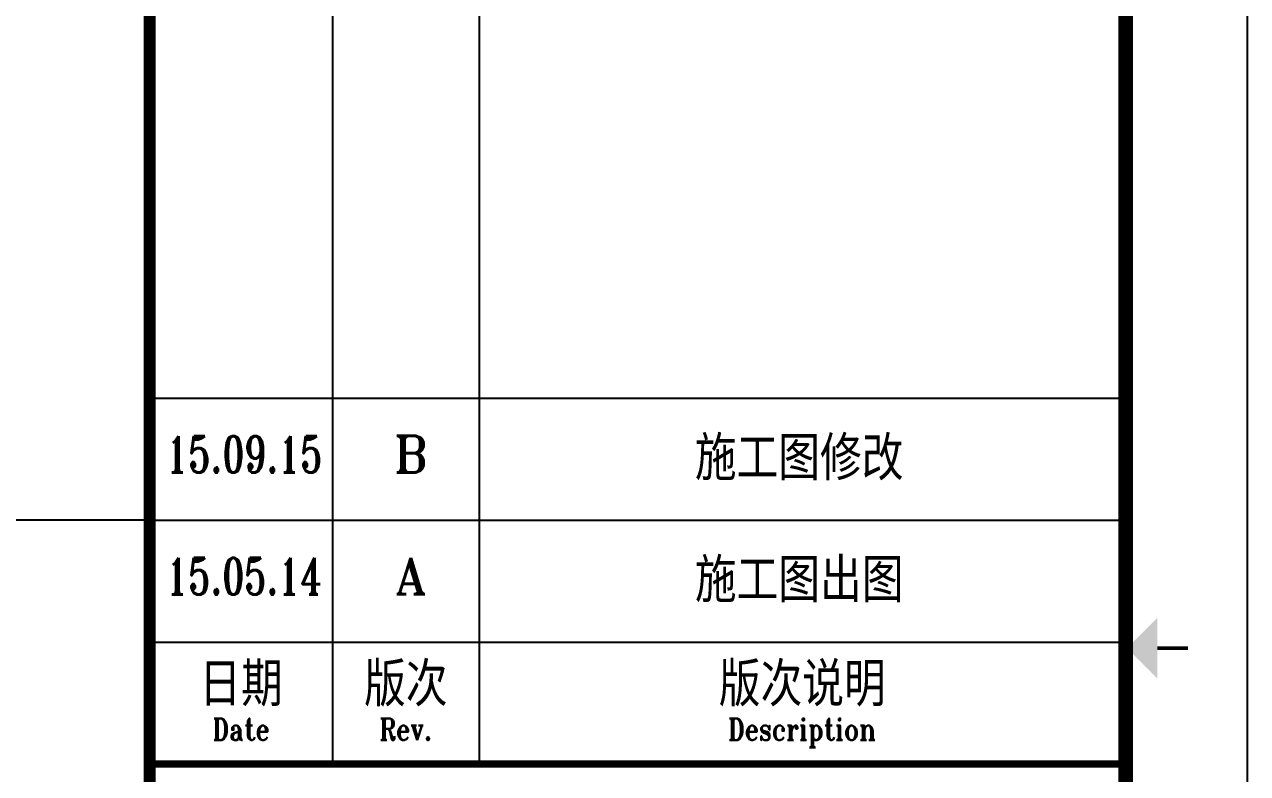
# Model space of a CAD drawing. Header units: millimetres. Extents: x 0 to 118900, y 0 to 84100.
# Drawn here: x 108874 to 118900, y 41023 to 47165 of the extents above; entities that cross this region are included whole.
import ezdxf
from ezdxf.enums import TextEntityAlignment as Align

# ---------------------------------------------------------------- set-up
doc = ezdxf.new("R2010")
doc.units = ezdxf.units.MM
doc.layers.add('PUB_TEXT', color=7, linetype='Continuous')
doc.layers.add('图框', color=7, linetype='Continuous')
doc.styles.add('TKZ1_tjhts.shx', font='tjromant.shx', dxfattribs={"bigfont": 'tjhts.shx'})
doc.styles.add('TKZ2_tjkts.shx', font='tjromant.shx', dxfattribs={"bigfont": 'tjkts.shx'})

# ---------------------------------------------------------------- blocks, each defined once
blk = doc.blocks.new('TJAD_TK_A0_A')
at = {"layer": '图框'}
for p, q in [((1188.88, 0.06), (1188.88, 841.06)), ((1113.88, 831.06), (1113.88, 411.06)), ((1125.88, 831.06), (1125.88, 411.06)), ((1098.88, 431.06), (1178.88, 431.06)), ((1098.88, 421.06), (1178.88, 421.06)), ((1098.88, 411.06), (1178.88, 411.06))]:
    blk.add_line(p, q, dxfattribs=at)
at = {"layer": '图框', "const_width": 1.2}
blk.add_lwpolyline([(1178.88, 10.06), (1178.88, 831.06), (24.88, 831.06), (24.88, 10.06)], close=True, dxfattribs=at)
at = {"layer": '图框'}
for points, const_width in [([(1098.88, 831.06), (1098.88, 10.06)], 1), ([(1181.49, 420.56), (1183.99, 420.56)], 0.3), ([(1098.88, 411.06), (1178.88, 411.06)], 0.6)]:
    blk.add_lwpolyline(points, dxfattribs=dict(at, const_width=const_width))
blk.add_solid([(1181.49, 418.06), (1181.49, 423.06), (1178.99, 420.56)], dxfattribs=at)
at = {"style": 'TKZ1_tjhts.shx'}
for tag, p, height, flags in [('ClientChinese_001', (977.79, 443.57), 5, 8), ('ClientChinese_002', (1013.71, 434.65), 5, 8), ('DescriptionChineseA_001', (1089.55, 425.89), 3.6, 8), ('RevA', (1115.23, 424.56), 3, 8), ('ProjectNameChinese_001', (992.73, 296.22), 5, 8), ('SubProjectChinese_001', (1095.02, 282.68), 3, 8), ('SubProjectNo', (1158.66, 271.34), 3, 8), ('ApprovedBy', (1120.43, 250.26), 3.6, 8), ('ApprovedBySignPos', (1139.55, 247.78), 3.6, 9), ('ReviewedBy', (1120.43, 240.36), 3.6, 8), ('ReviewedBySignPos', (1139.55, 238.08), 3.6, 9), ('CheckedBy', (1120.43, 230.63), 3.6, 8), ('CheckedBySignPos', (1138.96, 228.13), 3.6, 9), ('PrincipalInCharge1', (1120.43, 219.88), 3.6, 8), ('PrincipalInCharge1SignPos', (1138.79, 217.18), 3.6, 9), ('PrincipalInCharge2', (1120.43, 210.44), 3.6, 8), ('PrincipalInCharge2SignPos', (1138.61, 207.69), 3.6, 9), ('DisciplineResponsible1', (1120.43, 200.15), 3.6, 8), ('DisciplineResponsible1SignPos', (1139.16, 197.4), 3.6, 9), ('DisciplineResponsible2', (1120.43, 190.13), 3.6, 8), ('DisciplineResponsible2SignPos', (1138.95, 187.58), 3.6, 9), ('DesignedBy1', (1120.43, 180.47), 3.6, 8), ('DesignedBy1SignPos', (1138.5, 177.67), 3.6, 9), ('DesignedBy2', (1120.43, 169.78), 3.6, 8), ('DesignedBy2SignPos', (1138.65, 167.23), 3.6, 9), ('DrawnBy', (1120.43, 160.19), 3.6, 8), ('DrawnBySignPos', (1138.65, 157.82), 3.6, 9), ('DisciplineChinese', (1119.24, 125.84), 3.6, 8), ('StageChinese', (1158.76, 125.37), 3.6, 8), ('DisciplineEnglish', (1119.42, 122.2), 2.2, 8), ('StageEnglish', (1158.94, 121.73), 2.2, 8), ('SheetNo', (1118.87, 114.03), 3, 8), ('Rev2', (1158.86, 113.56), 3, 8)]:
    blk.add_attdef(tag, p, '', height=height, dxfattribs=dict(at, flags=flags))
at = {"style": 'TKZ1_tjhts.shx', "width": 0.7, "flags": 8}
for tag, p, height in [('DateA', (1099.36, 424.56), 3), ('ProjectNo', (1119.31, 270.56), 3), ('ApprovedByDate', (1159.94, 250.39), 3.6), ('ReviewedByDate', (1159.94, 241), 3.6), ('CheckedByDate', (1159.94, 230.41), 3.6), ('PrincipalInCharge1Date', (1159.94, 220.36), 3.6), ('PrincipalInCharge2Date', (1159.94, 210.61), 3.6), ('DisciplineResponsible1Date', (1159.94, 200.05), 3.6), ('DisciplineResponsible2Date', (1159.94, 190.43), 3.6), ('DesignedBy1Date', (1159.94, 179.93), 3.6), ('DesignedBy2Date', (1159.94, 169.41), 3.6), ('DrawnByDate', (1159.94, 159.78), 3.6)]:
    blk.add_attdef(tag, p, '', height=height, dxfattribs=at)
at = {"style": 'TKZ1_tjhts.shx', "flags": 8}
for tag, height, p in [('DescriptionEnglishA', 2.2, (1150.82, 423.33)), ('ClientEnglish', 3, (1139.46, 390.63)), ('ProjectNameEnglish', 3, (1142.02, 290.26)), ('SubProjectEnglish', 2.2, (1148.76, 279.65)), ('SheetTitleEnglish', 3, (1142.79, 135.3))]:
    blk.add_attdef(tag, text='', height=height, dxfattribs=at).set_placement(p, align=Align.MIDDLE_CENTER)
at = {"style": 'TKZ1_tjhts.shx', "flags": 9}
for tag, p in [('Electricity3SignPos', (15.68, 269.92)), ('ELV3SignPos', (23.47, 269.59)), ('Electricity2SignPos', (15.71, 253.14)), ('ELV2SignPos', (23.5, 252.81)), ('Electricity1SignPos', (15.63, 237.78)), ('ELV1SignPos', (23.42, 237.46)), ('Power3SignPos', (23.18, 205.92)), ('HVAC3SignPos', (14.96, 205.89)), ('Power2SignPos', (23.38, 189.51)), ('HVAC2SignPos', (15.13, 189.18)), ('Power1SignPos', (23.75, 173.22)), ('HVAC1SignPos', (15.89, 173.16)), ('Plumbing3SignPos', (16.07, 141.15)), ('Structure7SignPos', (23.2, 141.11)), ('Plumbing2SignPos', (14.83, 125.62)), ('Structure6SignPos', (23, 125.87)), ('Structure5SignPos', (23, 110.08)), ('Plumbing1SignPos', (15.66, 109.11)), ('Structure4SignPos', (23, 93.78)), ('Architecture3SignPos', (16.07, 77.07)), ('Structure3SignPos', (22.74, 77.47)), ('Architecture2SignPos', (15.8, 61.24)), ('Structure2SignPos', (23.12, 62.01)), ('Architecture1SignPos', (16.88, 45.06)), ('Structure1SignPos', (23.11, 45.86))]:
    blk.add_attdef(tag, p, '', height=2.5, rotation=90, dxfattribs=at)
at = {"style": 'TKZ1_tjhts.shx', "flags": 8}
blk.add_attdef('SheetTitleChinese', text='', height=5, dxfattribs=at).set_placement((1140.42, 148.12), align=Align.TOP_CENTER)
at = {"layer": '图框', "style": 'TKZ2_tjkts.shx'}
for s, p in [('日期', (1106.38, 417.6)), ('版次', (1119.88, 417.6)), ('版次说明', (1152.38, 417.6))]:
    blk.add_text(s, height=3.6, dxfattribs=at).set_placement(p, align=Align.MIDDLE_CENTER)
at = {"layer": '图框', "style": 'TKZ2_tjkts.shx', "width": 0.8}
for s, p in [('Date', (1106.38, 413.91)), ('Rev.', (1119.88, 413.91)), ('Description', (1152.38, 413.91))]:
    blk.add_text(s, height=1.8, dxfattribs=at).set_placement(p, align=Align.MIDDLE_CENTER)
blk = doc.blocks.new('date')
at = {"layer": '图框', "style": 'TKZ1_tjhts.shx', "width": 0.7}
blk.add_text('15.09.15', height=1.5, dxfattribs=at).set_placement((4.698, -2.623), align=Align.MIDDLE_CENTER)

msp = doc.modelspace()

# ---------------------------------------------------------------- linework, layer by layer
at = {"layer": 'PUB_TEXT', "ltscale": 20}
msp.add_lwpolyline([(109900, 43100), (94900, 43100)], dxfattribs=at)
at = {"layer": '图框'}
msp.add_line((109900, 44100), (117900, 44100), dxfattribs=at)

# ---------------------------------------------------------------- block references
at = {"layer": '图框', "xscale": 100, "yscale": 100, "zscale": 100}
msp.add_blockref('TJAD_TK_A0_A', (12.1, -5.7), dxfattribs=at)
at = {"layer": '图框', "linetype": 'Continuous', "xscale": 200, "yscale": 200, "zscale": 200}
msp.add_blockref('date', (109736.8, 44165), dxfattribs=at)

# ---------------------------------------------------------------- texts
at = {"layer": '图框', "style": 'TKZ1_tjhts.shx'}
for s, height, p in [('施工图修改', 360, (115224.5, 43607.6)), ('B', 300, (112041.2, 43642.4)), ('施工图出图', 360, (115224.5, 42607.6)), ('A', 300, (112041.2, 42642.4))]:
    msp.add_text(s, height=height, dxfattribs=at).set_placement(p, align=Align.MIDDLE_CENTER)
at = {"layer": '图框', "style": 'TKZ1_tjhts.shx', "width": 0.7}
msp.add_text('15.05.14', height=300, dxfattribs=at).set_placement((110676.3, 42640.4), align=Align.MIDDLE_CENTER)

doc.saveas('drawing.dxf')
